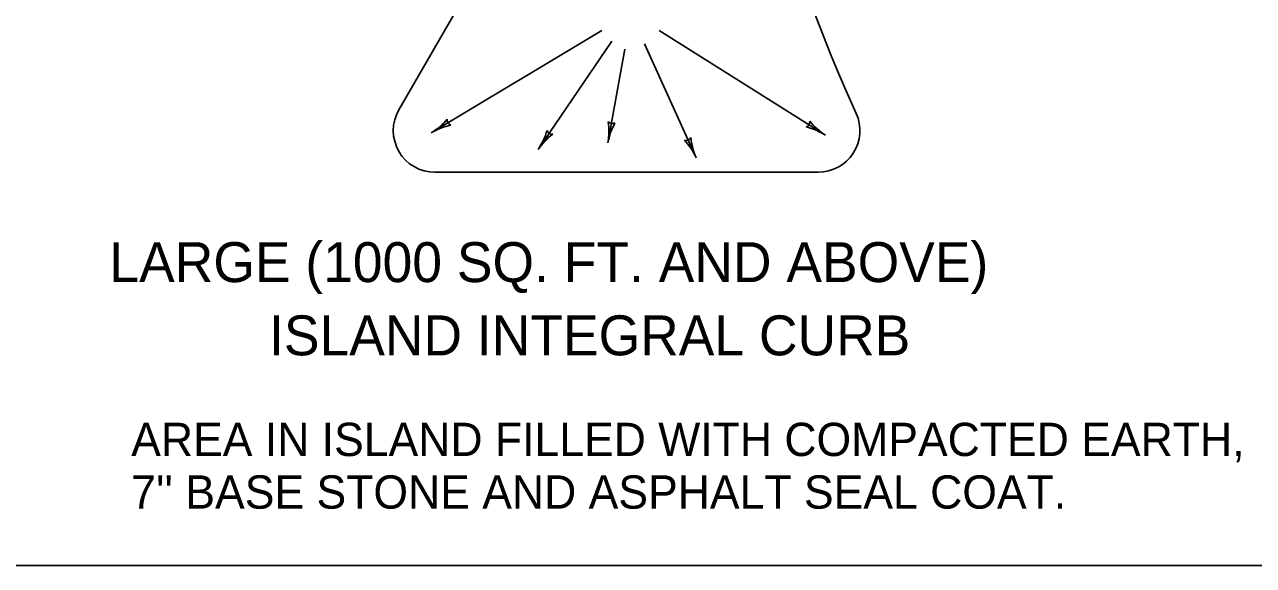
# Model space of a CAD drawing. Extents: x 1007 to 1035.5, y 1000.5 to 1021.5.
# Drawn here: x 1024.39 to 1031.77, y 1012.87 to 1016.12 of the extents above; entities that cross this region are included whole.
import ezdxf

# ---------------------------------------------------------------- set-up
doc = ezdxf.new("R2010")
doc.units = 0
doc.layers.add('Level 1', color=7, linetype='Continuous')

msp = doc.modelspace()

# ---------------------------------------------------------------- linework, layer by layer
at = {"layer": 'Level 1'}
for p, q in [((1026.6402, 1015.6028), (1028.3122, 1018.4988)), ((1026.8345, 1015.4646), (1027.8596, 1016.0796)), ((1029.2026, 1015.4508), (1028.2043, 1016.0807)), ((1027.477, 1015.3649), (1027.9197, 1016.0151)), ((1028.4263, 1015.3147), (1028.1164, 1015.9988)), ((1027.8958, 1015.4048), (1027.9976, 1015.9672)), ((1026.8565, 1015.2278), (1029.1595, 1015.2278)), ((1007, 1012.8653), (1035.5, 1012.8653))]:
    msp.add_line(p, q, dxfattribs=at)
for centre, radius, start, end in [((1038.0285, 1019.5281), 9.5, 186.57174, 204.54375), ((1026.8567, 1015.4781), 0.25, 150.00029, 270), ((1026.6335, 1015.7996), 0.3906, 300.95988, 319.62866), ((1026.9619, 1015.541), 0.0312, 169.73448, 251.85117), ((1029.1594, 1015.4781), 0.25, 270, 24.54354), ((1027.0355, 1015.1296), 0.3906, 102.30704, 120.95377), ((1027.1541, 1015.5848), 0.3906, 325.75184, 344.42063), ((1027.5606, 1015.4877), 0.0312, 194.52644, 276.64314), ((1027.5115, 1015.4743), 0.3906, 349.74298, 8.41176), ((1028.2802, 1015.3352), 0.3906, 151.09013, 169.73686), ((1027.9223, 1015.5509), 0.0312, 218.51757, 300.63427), ((1029.077, 1015.5301), 0.0312, 286.52602, 8.64272), ((1028.9941, 1015.1205), 0.3906, 57.75143, 76.42021), ((1029.411, 1015.7812), 0.3906, 219.09858, 237.74531), ((1026.6335, 1015.7996), 0.3906, 300.94766, 300.95988), ((1027.7999, 1015.1451), 0.3906, 127.099, 145.74573), ((1027.5115, 1015.4743), 0.3906, 349.73075, 349.74298), ((1028.365, 1015.45), 0.0312, 253.13845, 335.25514), ((1028.0704, 1015.1535), 0.3906, 24.36385, 43.03264), ((1028.7821, 1015.4758), 0.3906, 185.71101, 204.35774), ((1028.9941, 1015.1205), 0.3906, 57.7392, 57.75143), ((1027.1541, 1015.5848), 0.3906, 325.73962, 325.75184), ((1028.0704, 1015.1535), 0.3906, 24.35163, 24.36385)]:
    msp.add_arc(centre, radius, start, end, dxfattribs=at)

# ---------------------------------------------------------------- texts
for s, height, p in [('LARGE (1000 SQ. FT. AND ABOVE)', 0.24, (1024.9013, 1014.5678)), ('ISLAND INTEGRAL CURB', 0.24, (1025.8603, 1014.1278)), ('AREA IN ISLAND FILLED WITH COMPACTED EARTH,', 0.2, (1025.0324, 1013.5226)), ("7'' BASE STONE AND ASPHALT SEAL COAT.", 0.2, (1025.0324, 1013.2065))]:
    msp.add_text(s, height=height, dxfattribs=at).set_placement(p)

doc.saveas('drawing.dxf')
